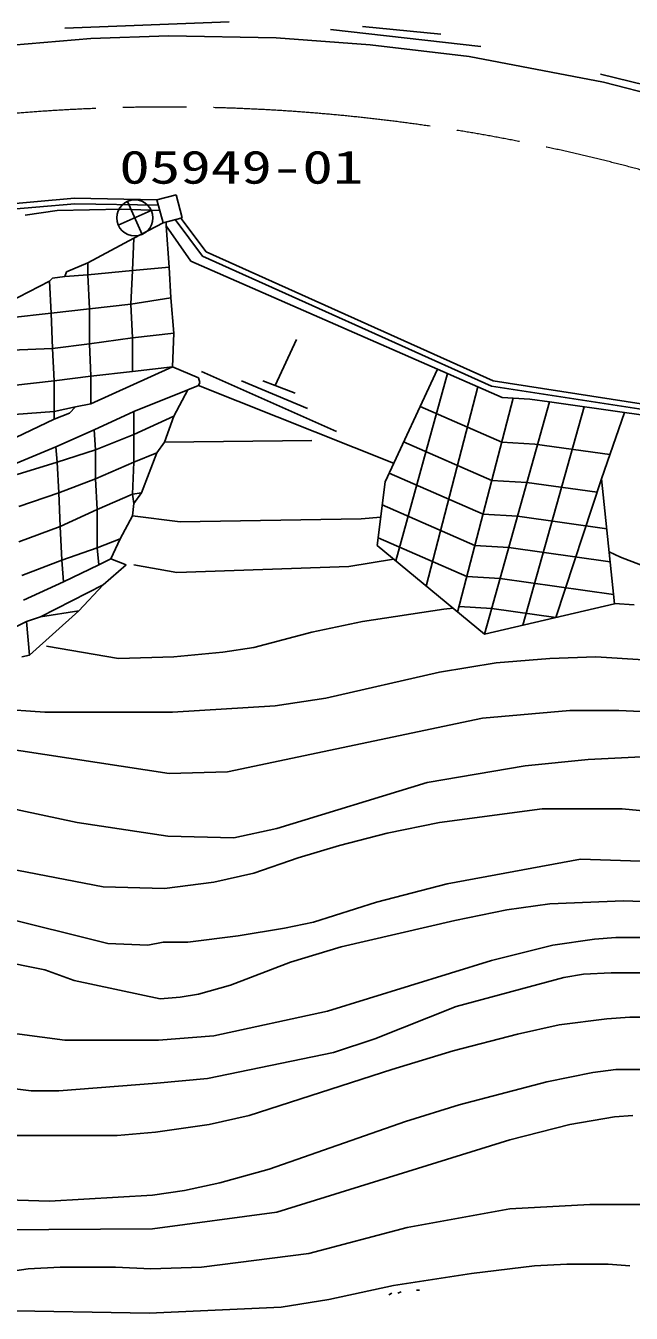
# Model space of a CAD drawing. Units: millimetres, scale not verified. Extents: x -24219 to 615781, y -164916 to 195084.
# Drawn here: x 348133 to 381534, y 58976 to 130054 of the extents above; entities that cross this region are included whole.
import ezdxf
from ezdxf.enums import TextEntityAlignment as Align

# ---------------------------------------------------------------- set-up
doc = ezdxf.new("R2010")
doc.units = ezdxf.units.MM
doc.header["$LTSCALE"] = 1000
doc.linetypes.add('CHAIN', pattern=[18.5, 12, -1.5, 3.5, -1.5])
doc.layers.add('M-BGD', color=7, linetype='Continuous', lineweight=25)
doc.layers.add('M-BMK', color=2, linetype='CHAIN', lineweight=13)
doc.styles.add('ＭＳ ゴシック', font='')
doc.styles.get('ＭＳ ゴシック').set_extended_font_data('MS Gothic')

# ---------------------------------------------------------------- blocks, each defined once
blk = doc.blocks.new('BUHIN2')
at = {"color": 7, "linetype": 'Continuous', "lineweight": 25}
for p, q in [((402, -910), (-402, 910)), ((910, 402), (-910, -402))]:
    blk.add_line(p, q, dxfattribs=at)
blk.add_circle((0, 0), 995, dxfattribs=at)

msp = doc.modelspace()

# ---------------------------------------------------------------- linework, layer by layer
at = {"layer": 'M-BGD'}
for p, q in [((359351, 130265), (350292, 129926)), ((351715, 129345), (355998, 129503)), ((355998, 129503), (361950, 129393)), ((361950, 129393), (367138, 129001)), ((364939, 129842), (373237, 128910)), ((366717, 130011), (371035, 129588)), ((345291, 128796), (351715, 129345)), ((367138, 129001), (372598, 128350)), ((372598, 128350), (380011, 126930)), ((379841, 127386), (388731, 125185)), ((380011, 126930), (384400, 125797)), ((345675, 120072), (350827, 120528)), ((345711, 119774), (350837, 120228)), ((350827, 120528), (355372, 120444)), ((350837, 120228), (355453, 120143)), ((356426, 120726), (355372, 120444)), ((355372, 120444), (355711, 119174)), ((356765, 119456), (356426, 120726)), ((349869, 119851), (348091, 119597)), ((353425, 119936), (349869, 119851)), ((355531, 119848), (353425, 119936)), ((355711, 119174), (356765, 119456)), ((356680, 119433), (358081, 117565)), ((355711, 119174), (354102, 118327)), ((355880, 119220), (355880, 119004)), ((355880, 119004), (356049, 116718)), ((355880, 119004), (357235, 117057)), ((356368, 119350), (357888, 117324)), ((354102, 118327), (351562, 116972)), ((354102, 118327), (354017, 116549)), ((357888, 117324), (373828, 110163)), ((358081, 117565), (373914, 110453)), ((351562, 116972), (350377, 116464)), ((351562, 116972), (351562, 116295)), ((356049, 116718), (354017, 116549)), ((356049, 116718), (356134, 115025)), ((357235, 117057), (370841, 111093)), ((349445, 115956), (347159, 114771)), ((349615, 116126), (349445, 115956)), ((349445, 115956), (349530, 114178)), ((350292, 116210), (349615, 116126)), ((350377, 116464), (350292, 116210)), ((351562, 116295), (350292, 116210)), ((354017, 116549), (351562, 116295)), ((351562, 116295), (351647, 114432)), ((354017, 116549), (353933, 114686)), ((353933, 114686), (351647, 114432)), ((356134, 115025), (353933, 114686)), ((353933, 114686), (354017, 112824)), ((356134, 115025), (356303, 113078)), ((349530, 114178), (347244, 113924)), ((351647, 114432), (349530, 114178)), ((349530, 114178), (349615, 112231)), ((351647, 114432), (351647, 112485)), ((356303, 113078), (354017, 112824)), ((356303, 113078), (356219, 111215)), ((351647, 112485), (349615, 112231)), ((354017, 112824), (351647, 112485)), ((351647, 112485), (351731, 110707)), ((354017, 112824), (354017, 110961)), ((363077, 112739), (361891, 110199)), ((349615, 112231), (347329, 112146)), ((349615, 112231), (349699, 110453)), ((356219, 111215), (351731, 109183)), ((354017, 110961), (351731, 110707)), ((354017, 110961), (356219, 111215)), ((356219, 111215), (357658, 110622)), ((357827, 110961), (365278, 107659)), ((370841, 111093), (367953, 104882)), ((370841, 111093), (374422, 109522)), ((349699, 110453), (347413, 110199)), ((351731, 110707), (349699, 110453)), ((349699, 110453), (349699, 108760)), ((351731, 110707), (351731, 109183)), ((357658, 110199), (357065, 109945)), ((357658, 110622), (357743, 110368)), ((357743, 110368), (357658, 110199)), ((368428, 105903), (357658, 110199)), ((360029, 110453), (363669, 108929)), ((361214, 110453), (361891, 110199)), ((361891, 110199), (362992, 109776)), ((368550, 100508), (371393, 110850)), ((373914, 110453), (401685, 106135)), ((357065, 109945), (354102, 108760)), ((357065, 109945), (356303, 108506)), ((373063, 110118), (370226, 99121)), ((375017, 109489), (371959, 97686)), ((373828, 110163), (401631, 105840)), ((374422, 109522), (375946, 109437)), ((349699, 108760), (347498, 108590)), ((350885, 109014), (349699, 108760)), ((349699, 108760), (349699, 108336)), ((350885, 109014), (350546, 108675)), ((351731, 109183), (350885, 109014)), ((354102, 108760), (351901, 107744)), ((354102, 108760), (354102, 107490)), ((369884, 109035), (374388, 107061)), ((377020, 109286), (373441, 96459)), ((378944, 109014), (375560, 96958)), ((375946, 109437), (377020, 109286)), ((377020, 109286), (381158, 108702)), ((349699, 108336), (347583, 107320)), ((350546, 108675), (349699, 108336)), ((356303, 108506), (354102, 107490)), ((356303, 108506), (355795, 107066)), ((379900, 105048), (381158, 108702)), ((381158, 108702), (383143, 108421)), ((351901, 107744), (349784, 106812)), ((351901, 107744), (351985, 106643)), ((354102, 107490), (351985, 106643)), ((354102, 107490), (354102, 105966)), ((349784, 106812), (347583, 105881)), ((349784, 106812), (349869, 105966)), ((351985, 106643), (349869, 105966)), ((351985, 106643), (351985, 105034)), ((355795, 107066), (355372, 106474)), ((363923, 107151), (355795, 107066)), ((368977, 107084), (373841, 104952)), ((374388, 107061), (376218, 106959)), ((376218, 106959), (380357, 106375)), ((349869, 105966), (347667, 105288)), ((349869, 105966), (349953, 104272)), ((354102, 105966), (351985, 105034)), ((354102, 105966), (354017, 104188)), ((355372, 106474), (354102, 105966)), ((355372, 106474), (354525, 104272)), ((368175, 105358), (373358, 103085)), ((351985, 105034), (349953, 104272)), ((351985, 105034), (352070, 103341)), ((367953, 104882), (367523, 101359)), ((373841, 104952), (375780, 104843)), ((375780, 104843), (379653, 104297)), ((377381, 97387), (379900, 105048)), ((380604, 98145), (379900, 105048)), ((349953, 104272), (347752, 103510)), ((349953, 104272), (350038, 102410)), ((354017, 104188), (352070, 103341)), ((354017, 104188), (354525, 104272)), ((354017, 104188), (354102, 103680)), ((354525, 104272), (354102, 103680)), ((352070, 103341), (350038, 102410)), ((352070, 103341), (352070, 101224)), ((354102, 103680), (354017, 103002)), ((367796, 103597), (372910, 101355)), ((373358, 103085), (375260, 102979)), ((350038, 102410), (347752, 101563)), ((350038, 102410), (350123, 100547)), ((354017, 103002), (353340, 101732)), ((354017, 103002), (356642, 102664)), ((366633, 102833), (356642, 102664)), ((367714, 102924), (366633, 102833)), ((375260, 102979), (380182, 102284)), ((353340, 101732), (352070, 101224)), ((353340, 101732), (352832, 100632)), ((367575, 101788), (372467, 99644)), ((352070, 101224), (350123, 100547)), ((352070, 101224), (352155, 100293)), ((367523, 101359), (373441, 96459)), ((372910, 101355), (374778, 101251)), ((374778, 101251), (380367, 100462)), ((380312, 101007), (380941, 100716)), ((350123, 100547), (347921, 99700)), ((350123, 100547), (350207, 99362)), ((352155, 100293), (350207, 99362)), ((352832, 100632), (352155, 100293)), ((353679, 100293), (352409, 99192)), ((352832, 100632), (353679, 100293)), ((354102, 100293), (356473, 99870)), ((368427, 100610), (365955, 100208)), ((380941, 100716), (382042, 100293)), ((365955, 100208), (356473, 99870)), ((372467, 99644), (374301, 99542)), ((374301, 99542), (380551, 98659)), ((350207, 99362), (348006, 98346)), ((352409, 99192), (348937, 97414)), ((351054, 97753), (352409, 99192)), ((373441, 96459), (380604, 98145)), ((380602, 98161), (381703, 98092)), ((348937, 97414), (348175, 97160)), ((351054, 97753), (348345, 95298)), ((351054, 97753), (348937, 97414)), ((366717, 97160), (371205, 97838)), ((371205, 97838), (371710, 97892)), ((372037, 97987), (373839, 97887)), ((373839, 97887), (377381, 97387)), ((348175, 97160), (345974, 96060)), ((348175, 97160), (348345, 95298)), ((363923, 96568), (366717, 97160)), ((360706, 95721), (363923, 96568)), ((348345, 95298), (347921, 95213)), ((349276, 95806), (353255, 95128)), ((356303, 95213), (359013, 95467)), ((359013, 95467), (360706, 95721)), ((353255, 95128), (356303, 95213)), ((374083, 94874), (370951, 94366)), ((377047, 95128), (374083, 94874)), ((379587, 95213), (377047, 95128)), ((382211, 95044), (379587, 95213)), ((370951, 94366), (364685, 92927)), ((345551, 92419), (349191, 92165)), ((361891, 92504), (356219, 92165)), ((364685, 92927), (361891, 92504)), ((349191, 92165), (356219, 92165)), ((373321, 91826), (359267, 88863)), ((378147, 92250), (373321, 91826)), ((380857, 92250), (378147, 92250)), ((382889, 92165), (380857, 92250)), ((344873, 90472), (356049, 88778)), ((382465, 89710), (379163, 89540)), ((359267, 88863), (356049, 88778)), ((375692, 89202), (370273, 88270)), ((379163, 89540), (375692, 89202)), ((370273, 88270), (361976, 85730)), ((346990, 86916), (350969, 86069)), ((370951, 86069), (376623, 86831)), ((376623, 86831), (381026, 86831)), ((381026, 86831), (383481, 86577)), ((350969, 86069), (355965, 85307)), ((368072, 85476), (370951, 86069)), ((359605, 85222), (355965, 85307)), ((361976, 85730), (359605, 85222)), ((365447, 84799), (368072, 85476)), ((363161, 84122), (365447, 84799)), ((360706, 83275), (363161, 84122)), ((371374, 82682), (378740, 84037)), ((378740, 84037), (384074, 83868)), ((347159, 83529), (352409, 82513)), ((358505, 82767), (360706, 83275)), ((352409, 82513), (355795, 82428)), ((355795, 82428), (358505, 82767)), ((367479, 81666), (371374, 82682)), ((341825, 82090), (352663, 79380)), ((377047, 81582), (381111, 81751)), ((381111, 81751), (385429, 81582)), ((364008, 80566), (367479, 81666)), ((371797, 80650), (374676, 81243)), ((374676, 81243), (377047, 81582)), ((362399, 80227), (364008, 80566)), ((365532, 79211), (371797, 80650)), ((357065, 79465), (359859, 79804)), ((359859, 79804), (362399, 80227)), ((377216, 79296), (379502, 79634)), ((379502, 79634), (380687, 79719)), ((380687, 79719), (383143, 79719)), ((342672, 79211), (349191, 77941)), ((352663, 79380), (354864, 79296)), ((354864, 79296), (355711, 79465)), ((355711, 79465), (357065, 79465)), ((362738, 78364), (365532, 79211)), ((373829, 78449), (377216, 79296)), ((359436, 77094), (362738, 78364)), ((364770, 75655), (373829, 78449)), ((349191, 77941), (350800, 77348)), ((377809, 77518), (371882, 75909)), ((378909, 77687), (377809, 77518)), ((380433, 77772), (378909, 77687)), ((382042, 77772), (380433, 77772)), ((350800, 77348), (355541, 76332)), ((357658, 76586), (359436, 77094)), ((355541, 76332), (356642, 76417)), ((356642, 76417), (357658, 76586)), ((336576, 75909), (350292, 74046)), ((358505, 74300), (364770, 75655)), ((371882, 75909), (367395, 74131)), ((375269, 74385), (377555, 74893)), ((377555, 74893), (380179, 75232)), ((380179, 75232), (381449, 75316)), ((381449, 75316), (383143, 75316)), ((350292, 74046), (355457, 74046)), ((355457, 74046), (358505, 74300)), ((367395, 74131), (365109, 73369)), ((371713, 73454), (375269, 74385)), ((365109, 73369), (358166, 71930)), ((368326, 72438), (371713, 73454)), ((358166, 71930), (355372, 71676)), ((360452, 69898), (368326, 72438)), ((376877, 71760), (379417, 72268)), ((379417, 72268), (380687, 72438)), ((380687, 72438), (383312, 72438)), ((348429, 71252), (344281, 71760)), ((349953, 71252), (348429, 71252)), ((355372, 71676), (349953, 71252)), ((372051, 70490), (376877, 71760)), ((369088, 69559), (372051, 70490)), ((358251, 69390), (360452, 69898)), ((378147, 69390), (380603, 69813)), ((380603, 69813), (381619, 69898)), ((353171, 68797), (355287, 68966)), ((355287, 68966), (358251, 69390)), ((361553, 66934), (369088, 69559)), ((374845, 68543), (378147, 69390)), ((345127, 68797), (353171, 68797)), ((361976, 64564), (374845, 68543)), ((358843, 66172), (361553, 66934)), ((356896, 65749), (358843, 66172)), ((349445, 65156), (355118, 65495)), ((355118, 65495), (356896, 65749)), ((344704, 65326), (349445, 65156)), ((369173, 63717), (374845, 64733)), ((374845, 64733), (379248, 64987)), ((379248, 64987), (384328, 64987)), ((355118, 63632), (361976, 64564)), ((342841, 63548), (355118, 63632)), ((363754, 62278), (369173, 63717)), ((357827, 61516), (363754, 62278)), ((348260, 61431), (345466, 61008)), ((350038, 61516), (348260, 61431)), ((353086, 61516), (350038, 61516)), ((355033, 61431), (353086, 61516)), ((355033, 61431), (357827, 61516)), ((372729, 61177), (368411, 60500)), ((376200, 61600), (372729, 61177)), ((377978, 61685), (376200, 61600)), ((380264, 61685), (377978, 61685)), ((381449, 61600), (380264, 61685)), ((368411, 60500), (364855, 59738)), ((364855, 59738), (362230, 59314)), ((368326, 60076), (368157, 59992)), ((368834, 60161), (368665, 60076)), ((369681, 60246), (369850, 60246)), ((345466, 59145), (354949, 58976)), ((362230, 59314), (354949, 58976))]:
    msp.add_line(p, q, dxfattribs=at)
at = {"layer": 'M-BMK'}
msp.add_arc((355945, 25565), 100000, 60.46448, 107.63226, dxfattribs=at)

# ---------------------------------------------------------------- block references
at = {"layer": 'M-BGD'}
msp.add_blockref('BUHIN2', (354148, 119444), dxfattribs=at)

# ---------------------------------------------------------------- texts
at = {"layer": 'M-BGD', "style": 'ＭＳ ゴシック', "width": 1.35}
msp.add_text('05949-01', height=1833, dxfattribs=at).set_placement((353293, 120784), align=Align.BOTTOM_LEFT)

doc.saveas('drawing.dxf')
